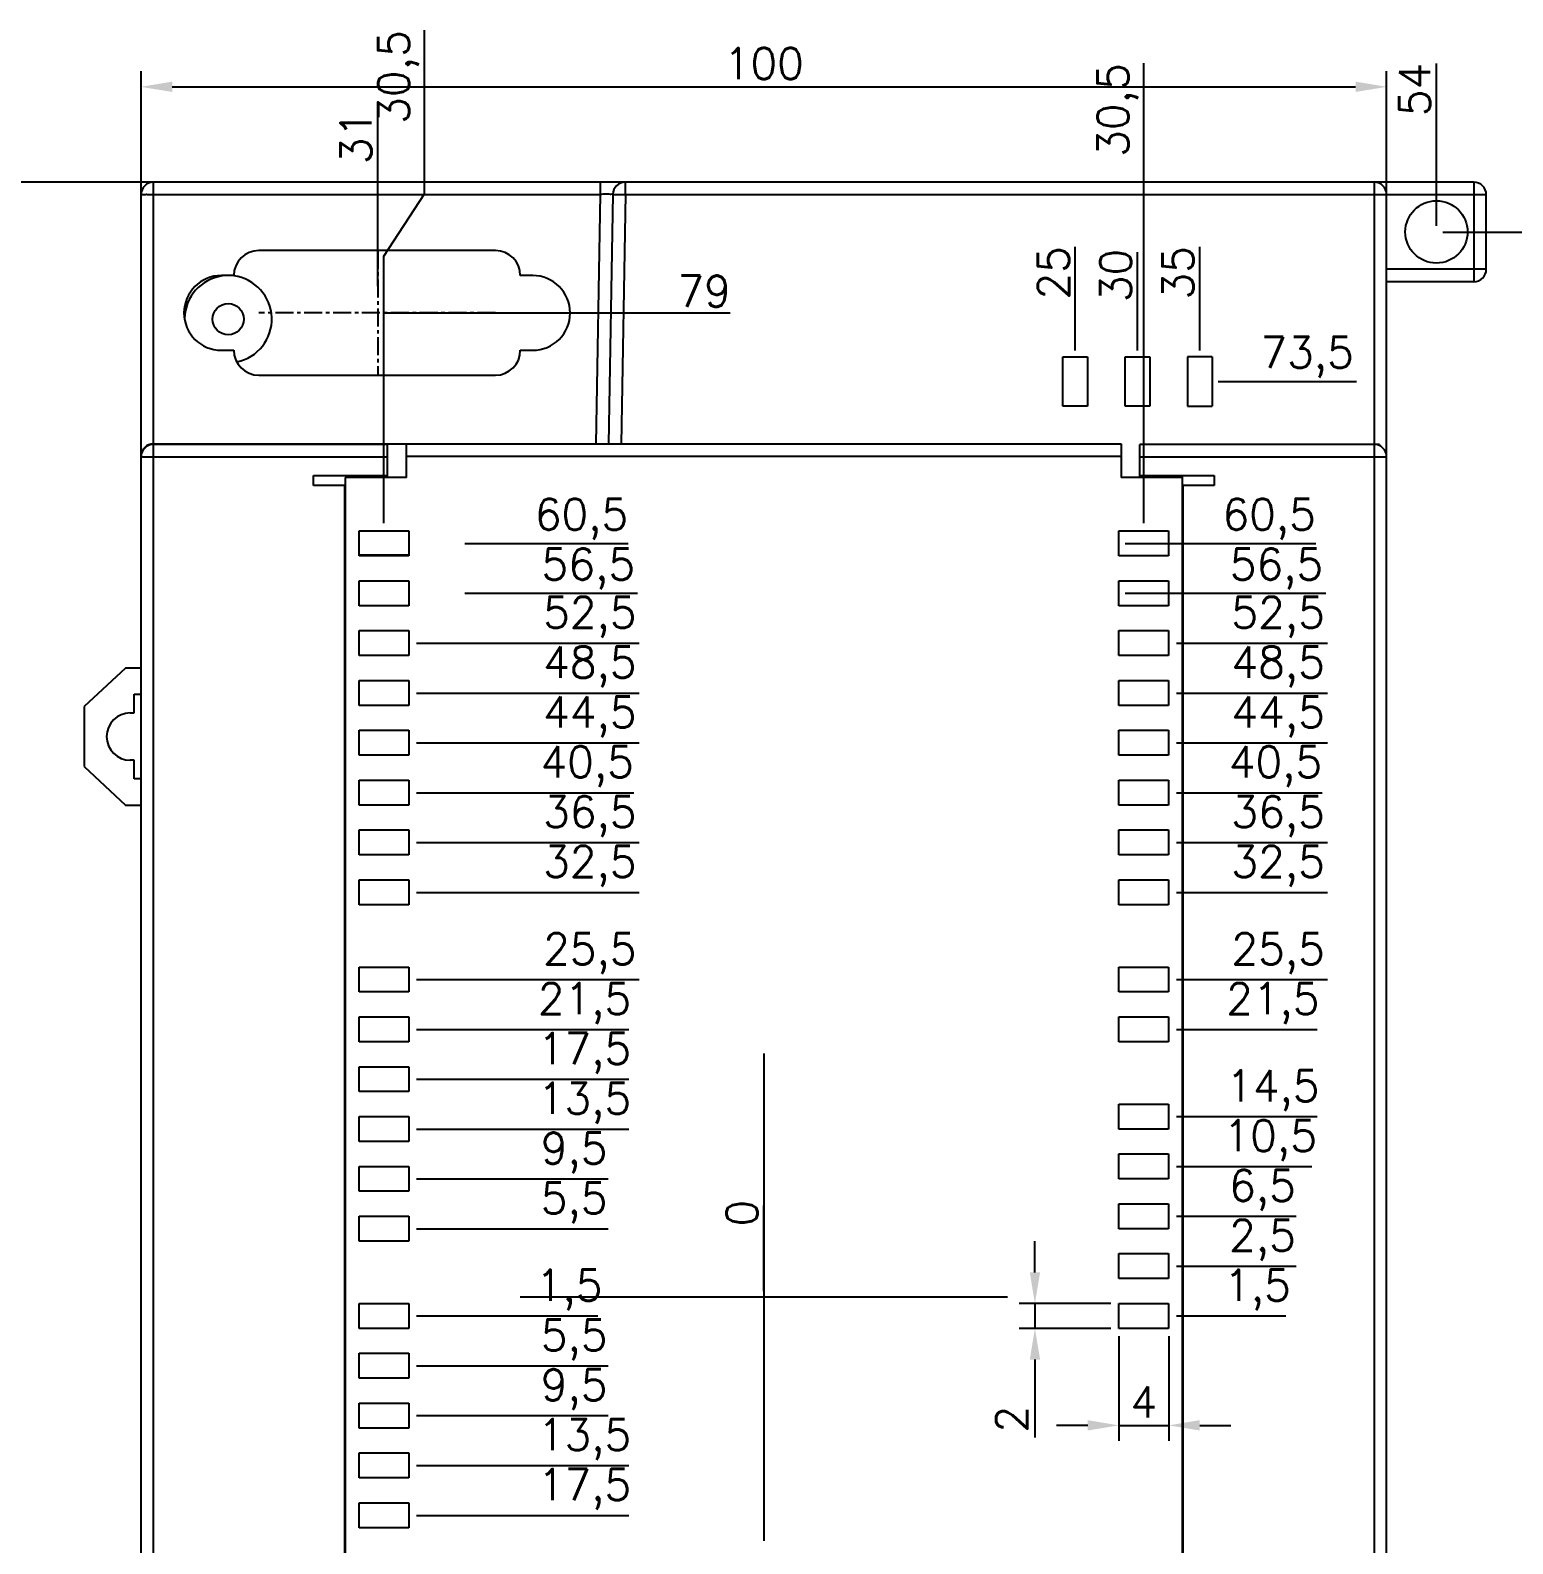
# Model space of a CAD drawing. Header units: millimetres. Extents: x 1109 to 1703, y -3218 to -2798.
# Drawn here: x 1219.2 to 1338.3, y -3021.5 to -2900.1 of the extents above; entities that cross this region are included whole.
import ezdxf

# ---------------------------------------------------------------- set-up
doc = ezdxf.new("R2010")
doc.units = ezdxf.units.MM
doc.linetypes.add('CENTER', pattern=[0.6, 0.375, -0.075, 0.075, -0.075])
doc.layers.add('dim', color=82, linetype='Continuous', lineweight=9)
doc.styles.get("Standard").update_dxf_attribs({"font": 'txt', "bigfont": 'gbcbig.shx'})
doc.dimstyles.new('ISO-25', dxfattribs={"dimtxt": 2.5, "dimasz": 2.5, "dimexe": 1.25, "dimexo": 0.625, "dimtad": 1, "dimtxsty": 'Standard', "dimcen": 2.5, "dimadec": 0, "dimazin": 0, "dimtfac": 1, "dimtmove": 0, "dimatfit": 3, "dimfxl": 1, "dimarcsym": 0})

# ---------------------------------------------------------------- blocks, each defined once
blk = doc.blocks.new('*D157')
at = {"layer": 'Defpoints', "color": 0}
for p in [(1332.14, -2907.4), (1332.14, -2916.26), (1278.14, -3001.76)]:
    blk.add_point(p, dxfattribs=at)
at = {"layer": 'dim', "color": 0, "lineweight": -2}
blk.add_line((1332.14, -2915.76), (1332.14, -2902.73), dxfattribs=at)
at = {"layer": 'dim', "color": 0, "insert": (1330.39, -2904.82), "char_height": 2.5, "attachment_point": 5, "rotation": 90}
blk.add_mtext('54', dxfattribs=at)
blk = doc.blocks.new('*D158')
at = {"layer": 'Defpoints', "color": 0}
for p in [(1332.14, -2916.26), (1340.7, -2916.26), (1278.14, -3001.76)]:
    blk.add_point(p, dxfattribs=at)
at = {"layer": 'dim', "color": 0, "lineweight": -2}
blk.add_line((1332.64, -2916.26), (1349.11, -2916.26), dxfattribs=at)
at = {"layer": 'dim', "color": 0, "insert": (1345.16, -2914.3), "char_height": 2.5, "attachment_point": 5}
blk.add_mtext('85,5', dxfattribs=at)
blk = doc.blocks.new('*D100')
at = {"layer": 'Defpoints', "color": 0}
for p in [(1278.14, -3001.76), (1224.14, -3078.4), (1224.14, -3087.26)]:
    blk.add_point(p, dxfattribs=at)
at = {"layer": 'dim', "color": 0, "lineweight": -2}
blk.add_line((1224.14, -3086.76), (1224.14, -3073.73), dxfattribs=at)
at = {"layer": 'dim', "color": 0, "insert": (1222.39, -3075.82), "char_height": 2.5, "attachment_point": 5, "rotation": 90}
blk.add_mtext('54', dxfattribs=at)
blk = doc.blocks.new('*D101')
at = {"layer": 'Defpoints', "color": 0}
for p in [(1278.14, -3001.76), (1224.14, -3087.26), (1232.7, -3087.26)]:
    blk.add_point(p, dxfattribs=at)
at = {"layer": 'dim', "color": 0, "lineweight": -2}
blk.add_line((1224.64, -3087.26), (1241.11, -3087.26), dxfattribs=at)
at = {"layer": 'dim', "color": 0, "insert": (1237.16, -3085.3), "char_height": 2.5, "attachment_point": 5}
blk.add_mtext('85,5', dxfattribs=at)
blk = doc.blocks.new('*D159')
at = {"layer": 'Defpoints', "color": 0}
for p in [(1303.14, -2922.13), (1303.14, -2926.27), (1278.14, -3001.76)]:
    blk.add_point(p, dxfattribs=at)
at = {"layer": 'dim', "color": 0, "lineweight": -2}
blk.add_line((1303.14, -2925.77), (1303.14, -2917.46), dxfattribs=at)
at = {"layer": 'dim', "color": 0, "insert": (1301.39, -2919.54), "char_height": 2.5, "attachment_point": 5, "rotation": 90}
blk.add_mtext('25', dxfattribs=at)
blk = doc.blocks.new('*D102')
at = {"layer": 'Defpoints', "color": 0}
for p in [(1308.14, -2922.13), (1308.14, -2926.27), (1278.14, -3001.76)]:
    blk.add_point(p, dxfattribs=at)
at = {"layer": 'dim', "color": 0, "lineweight": -2}
blk.add_line((1308.14, -2925.77), (1308.14, -2917.88), dxfattribs=at)
at = {"layer": 'dim', "color": 0, "insert": (1306.39, -2919.75), "char_height": 2.5, "attachment_point": 5, "rotation": 90}
blk.add_mtext('30', dxfattribs=at)
blk = doc.blocks.new('*D103')
at = {"layer": 'Defpoints', "color": 0}
for p in [(1313.14, -2922.13), (1313.14, -2926.27), (1278.14, -3001.76)]:
    blk.add_point(p, dxfattribs=at)
at = {"layer": 'dim', "color": 0, "lineweight": -2}
blk.add_line((1313.14, -2925.77), (1313.14, -2917.46), dxfattribs=at)
at = {"layer": 'dim', "color": 0, "insert": (1311.39, -2919.54), "char_height": 2.5, "attachment_point": 5, "rotation": 90}
blk.add_mtext('35', dxfattribs=at)
blk = doc.blocks.new('*D104')
at = {"layer": 'Defpoints', "color": 0}
for p in [(1314.12, -2928.26), (1317.29, -2928.26), (1278.14, -3001.76)]:
    blk.add_point(p, dxfattribs=at)
at = {"layer": 'dim', "color": 0, "lineweight": -2}
blk.add_line((1314.62, -2928.26), (1325.71, -2928.26), dxfattribs=at)
at = {"layer": 'dim', "color": 0, "insert": (1321.75, -2926.3), "char_height": 2.5, "attachment_point": 5}
blk.add_mtext('73,5', dxfattribs=at)
blk = doc.blocks.new('*D105')
at = {"layer": 'Defpoints', "color": 0}
for p in [(1306.64, -2941.26), (1314.45, -2941.26), (1278.14, -3001.76)]:
    blk.add_point(p, dxfattribs=at)
at = {"layer": 'dim', "color": 0, "lineweight": -2}
blk.add_line((1307.14, -2941.26), (1322.45, -2941.26), dxfattribs=at)
at = {"layer": 'dim', "color": 0, "insert": (1318.7, -2939.3), "char_height": 2.5, "attachment_point": 5}
blk.add_mtext('60,5', dxfattribs=at)
blk = doc.blocks.new('*D106')
at = {"layer": 'Defpoints', "color": 0}
for p in [(1306.64, -2945.26), (1314.84, -2945.26), (1278.14, -3001.76)]:
    blk.add_point(p, dxfattribs=at)
at = {"layer": 'dim', "color": 0, "lineweight": -2}
blk.add_line((1307.14, -2945.26), (1323.26, -2945.26), dxfattribs=at)
at = {"layer": 'dim', "color": 0, "insert": (1319.3, -2943.3), "char_height": 2.5, "attachment_point": 5}
blk.add_mtext('56,5', dxfattribs=at)
blk = doc.blocks.new('*D160')
at = {"layer": 'Defpoints', "color": 0}
for p in [(1310.64, -2949.26), (1314.84, -2949.26), (1278.14, -3001.76)]:
    blk.add_point(p, dxfattribs=at)
at = {"layer": 'dim', "color": 0, "lineweight": -2}
blk.add_line((1311.26, -2949.26), (1323.38, -2949.26), dxfattribs=at)
at = {"layer": 'dim', "color": 0, "insert": (1319.42, -2947.17), "char_height": 2.5, "attachment_point": 5}
blk.add_mtext('52,5', dxfattribs=at)
blk = doc.blocks.new('*D161')
at = {"layer": 'Defpoints', "color": 0}
for p in [(1310.64, -2953.26), (1314.84, -2953.26), (1278.14, -3001.76)]:
    blk.add_point(p, dxfattribs=at)
at = {"layer": 'dim', "color": 0, "lineweight": -2}
blk.add_line((1311.26, -2953.26), (1323.38, -2953.26), dxfattribs=at)
at = {"layer": 'dim', "color": 0, "insert": (1319.42, -2951.17), "char_height": 2.5, "attachment_point": 5}
blk.add_mtext('48,5', dxfattribs=at)
blk = doc.blocks.new('*D162')
at = {"layer": 'Defpoints', "color": 0}
for p in [(1310.64, -2957.26), (1314.84, -2957.26), (1278.14, -3001.76)]:
    blk.add_point(p, dxfattribs=at)
at = {"layer": 'dim', "color": 0, "lineweight": -2}
blk.add_line((1311.26, -2957.26), (1323.38, -2957.26), dxfattribs=at)
at = {"layer": 'dim', "color": 0, "insert": (1319.42, -2955.17), "char_height": 2.5, "attachment_point": 5}
blk.add_mtext('44,5', dxfattribs=at)
blk = doc.blocks.new('*D163')
at = {"layer": 'Defpoints', "color": 0}
for p in [(1310.64, -2961.26), (1314.84, -2961.26), (1278.14, -3001.76)]:
    blk.add_point(p, dxfattribs=at)
at = {"layer": 'dim', "color": 0, "lineweight": -2}
blk.add_line((1311.26, -2961.26), (1322.96, -2961.26), dxfattribs=at)
at = {"layer": 'dim', "color": 0, "insert": (1319.21, -2959.17), "char_height": 2.5, "attachment_point": 5}
blk.add_mtext('40,5', dxfattribs=at)
blk = doc.blocks.new('*D164')
at = {"layer": 'Defpoints', "color": 0}
for p in [(1310.64, -2965.26), (1314.84, -2965.26), (1278.14, -3001.76)]:
    blk.add_point(p, dxfattribs=at)
at = {"layer": 'dim', "color": 0, "lineweight": -2}
blk.add_line((1311.26, -2965.26), (1323.38, -2965.26), dxfattribs=at)
at = {"layer": 'dim', "color": 0, "insert": (1319.42, -2963.17), "char_height": 2.5, "attachment_point": 5}
blk.add_mtext('36,5', dxfattribs=at)
blk = doc.blocks.new('*D165')
at = {"layer": 'Defpoints', "color": 0}
for p in [(1310.64, -2969.26), (1314.84, -2969.26), (1278.14, -3001.76)]:
    blk.add_point(p, dxfattribs=at)
at = {"layer": 'dim', "color": 0, "lineweight": -2}
blk.add_line((1311.26, -2969.26), (1323.38, -2969.26), dxfattribs=at)
at = {"layer": 'dim', "color": 0, "insert": (1319.42, -2967.17), "char_height": 2.5, "attachment_point": 5}
blk.add_mtext('32,5', dxfattribs=at)
blk = doc.blocks.new('*D166')
at = {"layer": 'Defpoints', "color": 0}
for p in [(1310.64, -2976.26), (1314.84, -2976.26), (1278.14, -3001.76)]:
    blk.add_point(p, dxfattribs=at)
at = {"layer": 'dim', "color": 0, "lineweight": -2}
blk.add_line((1311.26, -2976.26), (1323.38, -2976.26), dxfattribs=at)
at = {"layer": 'dim', "color": 0, "insert": (1319.42, -2974.17), "char_height": 2.5, "attachment_point": 5}
blk.add_mtext('25,5', dxfattribs=at)
blk = doc.blocks.new('*D167')
at = {"layer": 'Defpoints', "color": 0}
for p in [(1310.64, -2980.26), (1314.84, -2980.26), (1278.14, -3001.76)]:
    blk.add_point(p, dxfattribs=at)
at = {"layer": 'dim', "color": 0, "lineweight": -2}
blk.add_line((1311.26, -2980.26), (1322.55, -2980.26), dxfattribs=at)
at = {"layer": 'dim', "color": 0, "insert": (1319.01, -2978.17), "char_height": 2.5, "attachment_point": 5}
blk.add_mtext('21,5', dxfattribs=at)
blk = doc.blocks.new('*D168')
at = {"layer": 'Defpoints', "color": 0}
for p in [(1310.64, -2987.26), (1314.84, -2987.26), (1278.14, -3001.76)]:
    blk.add_point(p, dxfattribs=at)
at = {"layer": 'dim', "color": 0, "lineweight": -2}
blk.add_line((1311.26, -2987.26), (1322.55, -2987.26), dxfattribs=at)
at = {"layer": 'dim', "color": 0, "insert": (1319.01, -2985.17), "char_height": 2.5, "attachment_point": 5}
blk.add_mtext('14,5', dxfattribs=at)
blk = doc.blocks.new('*D169')
at = {"layer": 'Defpoints', "color": 0}
for p in [(1310.64, -2991.26), (1314.84, -2991.26), (1278.14, -3001.76)]:
    blk.add_point(p, dxfattribs=at)
at = {"layer": 'dim', "color": 0, "lineweight": -2}
blk.add_line((1311.26, -2991.26), (1322.13, -2991.26), dxfattribs=at)
at = {"layer": 'dim', "color": 0, "insert": (1318.8, -2989.17), "char_height": 2.5, "attachment_point": 5}
blk.add_mtext('10,5', dxfattribs=at)
blk = doc.blocks.new('*D170')
at = {"layer": 'Defpoints', "color": 0}
for p in [(1310.64, -2995.26), (1314.84, -2995.26), (1278.14, -3001.76)]:
    blk.add_point(p, dxfattribs=at)
at = {"layer": 'dim', "color": 0, "lineweight": -2}
blk.add_line((1311.26, -2995.26), (1320.88, -2995.26), dxfattribs=at)
at = {"layer": 'dim', "color": 0, "insert": (1318.17, -2993.17), "char_height": 2.5, "attachment_point": 5}
blk.add_mtext('6,5', dxfattribs=at)
blk = doc.blocks.new('*D171')
at = {"layer": 'Defpoints', "color": 0}
for p in [(1310.64, -2999.26), (1314.84, -2999.26), (1278.14, -3001.76)]:
    blk.add_point(p, dxfattribs=at)
at = {"layer": 'dim', "color": 0, "lineweight": -2}
blk.add_line((1311.26, -2999.26), (1320.88, -2999.26), dxfattribs=at)
at = {"layer": 'dim', "color": 0, "insert": (1318.17, -2997.17), "char_height": 2.5, "attachment_point": 5}
blk.add_mtext('2,5', dxfattribs=at)
blk = doc.blocks.new('*D172')
at = {"layer": 'Defpoints', "color": 0}
for p in [(1278.14, -3001.76), (1310.64, -3003.26), (1314.84, -3003.26)]:
    blk.add_point(p, dxfattribs=at)
at = {"layer": 'dim', "color": 0, "lineweight": -2}
blk.add_line((1311.26, -3003.26), (1320.05, -3003.26), dxfattribs=at)
at = {"layer": 'dim', "color": 0, "insert": (1317.76, -3001.17), "char_height": 2.5, "attachment_point": 5}
blk.add_mtext('1,5', dxfattribs=at)
blk = doc.blocks.new('*D107')
at = {"layer": 'Defpoints', "color": 0}
for p in [(1253.64, -2941.26), (1259.25, -2941.26), (1278.14, -3001.76)]:
    blk.add_point(p, dxfattribs=at)
at = {"layer": 'dim', "color": 0, "lineweight": -2}
blk.add_line((1254.14, -2941.26), (1267.25, -2941.26), dxfattribs=at)
at = {"layer": 'dim', "color": 0, "insert": (1263.5, -2939.3), "char_height": 2.5, "attachment_point": 5}
blk.add_mtext('60,5', dxfattribs=at)
blk = doc.blocks.new('*D108')
at = {"layer": 'Defpoints', "color": 0}
for p in [(1253.64, -2945.26), (1259.59, -2945.26), (1278.14, -3001.76)]:
    blk.add_point(p, dxfattribs=at)
at = {"layer": 'dim', "color": 0, "lineweight": -2}
blk.add_line((1254.14, -2945.26), (1268, -2945.26), dxfattribs=at)
at = {"layer": 'dim', "color": 0, "insert": (1264.05, -2943.3), "char_height": 2.5, "attachment_point": 5}
blk.add_mtext('56,5', dxfattribs=at)
blk = doc.blocks.new('*D173')
at = {"layer": 'Defpoints', "color": 0}
for p in [(1249.64, -2949.26), (1259.59, -2949.26), (1278.14, -3001.76)]:
    blk.add_point(p, dxfattribs=at)
at = {"layer": 'dim', "color": 0, "lineweight": -2}
blk.add_line((1250.26, -2949.26), (1268.13, -2949.26), dxfattribs=at)
at = {"layer": 'dim', "color": 0, "insert": (1264.17, -2947.17), "char_height": 2.5, "attachment_point": 5}
blk.add_mtext('52,5', dxfattribs=at)
blk = doc.blocks.new('*D174')
at = {"layer": 'Defpoints', "color": 0}
for p in [(1249.64, -2953.26), (1259.59, -2953.26), (1278.14, -3001.76)]:
    blk.add_point(p, dxfattribs=at)
at = {"layer": 'dim', "color": 0, "lineweight": -2}
blk.add_line((1250.26, -2953.26), (1268.13, -2953.26), dxfattribs=at)
at = {"layer": 'dim', "color": 0, "insert": (1264.17, -2951.17), "char_height": 2.5, "attachment_point": 5}
blk.add_mtext('48,5', dxfattribs=at)
blk = doc.blocks.new('*D175')
at = {"layer": 'Defpoints', "color": 0}
for p in [(1249.64, -2957.26), (1259.59, -2957.26), (1278.14, -3001.76)]:
    blk.add_point(p, dxfattribs=at)
at = {"layer": 'dim', "color": 0, "lineweight": -2}
blk.add_line((1250.26, -2957.26), (1268.13, -2957.26), dxfattribs=at)
at = {"layer": 'dim', "color": 0, "insert": (1264.17, -2955.17), "char_height": 2.5, "attachment_point": 5}
blk.add_mtext('44,5', dxfattribs=at)
blk = doc.blocks.new('*D176')
at = {"layer": 'Defpoints', "color": 0}
for p in [(1249.64, -2961.26), (1259.59, -2961.26), (1278.14, -3001.76)]:
    blk.add_point(p, dxfattribs=at)
at = {"layer": 'dim', "color": 0, "lineweight": -2}
blk.add_line((1250.26, -2961.26), (1267.71, -2961.26), dxfattribs=at)
at = {"layer": 'dim', "color": 0, "insert": (1263.96, -2959.17), "char_height": 2.5, "attachment_point": 5}
blk.add_mtext('40,5', dxfattribs=at)
blk = doc.blocks.new('*D177')
at = {"layer": 'Defpoints', "color": 0}
for p in [(1249.64, -2965.26), (1259.59, -2965.26), (1278.14, -3001.76)]:
    blk.add_point(p, dxfattribs=at)
at = {"layer": 'dim', "color": 0, "lineweight": -2}
blk.add_line((1250.26, -2965.26), (1268.13, -2965.26), dxfattribs=at)
at = {"layer": 'dim', "color": 0, "insert": (1264.17, -2963.17), "char_height": 2.5, "attachment_point": 5}
blk.add_mtext('36,5', dxfattribs=at)
blk = doc.blocks.new('*D178')
at = {"layer": 'Defpoints', "color": 0}
for p in [(1249.64, -2969.26), (1259.59, -2969.26), (1278.14, -3001.76)]:
    blk.add_point(p, dxfattribs=at)
at = {"layer": 'dim', "color": 0, "lineweight": -2}
blk.add_line((1250.26, -2969.26), (1268.13, -2969.26), dxfattribs=at)
at = {"layer": 'dim', "color": 0, "insert": (1264.17, -2967.17), "char_height": 2.5, "attachment_point": 5}
blk.add_mtext('32,5', dxfattribs=at)
blk = doc.blocks.new('*D179')
at = {"layer": 'Defpoints', "color": 0}
for p in [(1249.64, -2976.26), (1259.59, -2976.26), (1278.14, -3001.76)]:
    blk.add_point(p, dxfattribs=at)
at = {"layer": 'dim', "color": 0, "lineweight": -2}
blk.add_line((1250.26, -2976.26), (1268.13, -2976.26), dxfattribs=at)
at = {"layer": 'dim', "color": 0, "insert": (1264.17, -2974.17), "char_height": 2.5, "attachment_point": 5}
blk.add_mtext('25,5', dxfattribs=at)
blk = doc.blocks.new('*D180')
at = {"layer": 'Defpoints', "color": 0}
for p in [(1249.64, -2980.26), (1259.59, -2980.26), (1278.14, -3001.76)]:
    blk.add_point(p, dxfattribs=at)
at = {"layer": 'dim', "color": 0, "lineweight": -2}
blk.add_line((1250.26, -2980.26), (1267.3, -2980.26), dxfattribs=at)
at = {"layer": 'dim', "color": 0, "insert": (1263.75, -2978.17), "char_height": 2.5, "attachment_point": 5}
blk.add_mtext('21,5', dxfattribs=at)
blk = doc.blocks.new('*D181')
at = {"layer": 'Defpoints', "color": 0}
for p in [(1249.64, -2984.26), (1259.59, -2984.26), (1278.14, -3001.76)]:
    blk.add_point(p, dxfattribs=at)
at = {"layer": 'dim', "color": 0, "lineweight": -2}
blk.add_line((1250.26, -2984.26), (1267.3, -2984.26), dxfattribs=at)
at = {"layer": 'dim', "color": 0, "insert": (1263.75, -2982.17), "char_height": 2.5, "attachment_point": 5}
blk.add_mtext('17,5', dxfattribs=at)
blk = doc.blocks.new('*D182')
at = {"layer": 'Defpoints', "color": 0}
for p in [(1249.64, -2988.26), (1259.59, -2988.26), (1278.14, -3001.76)]:
    blk.add_point(p, dxfattribs=at)
at = {"layer": 'dim', "color": 0, "lineweight": -2}
blk.add_line((1250.26, -2988.26), (1267.3, -2988.26), dxfattribs=at)
at = {"layer": 'dim', "color": 0, "insert": (1263.75, -2986.17), "char_height": 2.5, "attachment_point": 5}
blk.add_mtext('13,5', dxfattribs=at)
blk = doc.blocks.new('*D183')
at = {"layer": 'Defpoints', "color": 0}
for p in [(1249.64, -2992.26), (1259.59, -2992.26), (1278.14, -3001.76)]:
    blk.add_point(p, dxfattribs=at)
at = {"layer": 'dim', "color": 0, "lineweight": -2}
blk.add_line((1250.26, -2992.26), (1265.63, -2992.26), dxfattribs=at)
at = {"layer": 'dim', "color": 0, "insert": (1262.92, -2990.17), "char_height": 2.5, "attachment_point": 5}
blk.add_mtext('9,5', dxfattribs=at)
blk = doc.blocks.new('*D184')
at = {"layer": 'Defpoints', "color": 0}
for p in [(1249.64, -2996.26), (1259.59, -2996.26), (1278.14, -3001.76)]:
    blk.add_point(p, dxfattribs=at)
at = {"layer": 'dim', "color": 0, "lineweight": -2}
blk.add_line((1250.26, -2996.26), (1265.63, -2996.26), dxfattribs=at)
at = {"layer": 'dim', "color": 0, "insert": (1262.92, -2994.17), "char_height": 2.5, "attachment_point": 5}
blk.add_mtext('5,5', dxfattribs=at)
blk = doc.blocks.new('*D185')
at = {"layer": 'Defpoints', "color": 0}
for p in [(1278.14, -3001.76), (1249.64, -3003.26), (1259.59, -3003.26)]:
    blk.add_point(p, dxfattribs=at)
at = {"layer": 'dim', "color": 0, "lineweight": -2}
blk.add_line((1250.26, -3003.26), (1264.8, -3003.26), dxfattribs=at)
at = {"layer": 'dim', "color": 0, "insert": (1262.5, -3001.17), "char_height": 2.5, "attachment_point": 5}
blk.add_mtext('1,5', dxfattribs=at)
blk = doc.blocks.new('*D186')
at = {"layer": 'Defpoints', "color": 0}
for p in [(1278.14, -3001.76), (1249.64, -3007.26), (1259.59, -3007.26)]:
    blk.add_point(p, dxfattribs=at)
at = {"layer": 'dim', "color": 0, "lineweight": -2}
blk.add_line((1250.26, -3007.26), (1265.63, -3007.26), dxfattribs=at)
at = {"layer": 'dim', "color": 0, "insert": (1262.92, -3005.17), "char_height": 2.5, "attachment_point": 5}
blk.add_mtext('5,5', dxfattribs=at)
blk = doc.blocks.new('*D187')
at = {"layer": 'Defpoints', "color": 0}
for p in [(1278.14, -3001.76), (1249.64, -3011.26), (1259.59, -3011.26)]:
    blk.add_point(p, dxfattribs=at)
at = {"layer": 'dim', "color": 0, "lineweight": -2}
blk.add_line((1250.26, -3011.26), (1265.63, -3011.26), dxfattribs=at)
at = {"layer": 'dim', "color": 0, "insert": (1262.92, -3009.17), "char_height": 2.5, "attachment_point": 5}
blk.add_mtext('9,5', dxfattribs=at)
blk = doc.blocks.new('*D188')
at = {"layer": 'Defpoints', "color": 0}
for p in [(1278.14, -3001.76), (1249.64, -3015.26), (1259.59, -3015.26)]:
    blk.add_point(p, dxfattribs=at)
at = {"layer": 'dim', "color": 0, "lineweight": -2}
blk.add_line((1250.26, -3015.26), (1267.3, -3015.26), dxfattribs=at)
at = {"layer": 'dim', "color": 0, "insert": (1263.75, -3013.17), "char_height": 2.5, "attachment_point": 5}
blk.add_mtext('13,5', dxfattribs=at)
blk = doc.blocks.new('*D189')
at = {"layer": 'Defpoints', "color": 0}
for p in [(1278.14, -3001.76), (1249.64, -3019.26), (1259.59, -3019.26)]:
    blk.add_point(p, dxfattribs=at)
at = {"layer": 'dim', "color": 0, "lineweight": -2}
blk.add_line((1250.26, -3019.26), (1267.3, -3019.26), dxfattribs=at)
at = {"layer": 'dim', "color": 0, "insert": (1263.75, -3017.17), "char_height": 2.5, "attachment_point": 5}
blk.add_mtext('17,5', dxfattribs=at)
blk = doc.blocks.new('*D190')
at = {"layer": 'Defpoints', "color": 0}
for p in [(1306.64, -3004.26), (1310.64, -3004.26), (1310.64, -3012.04)]:
    blk.add_point(p, dxfattribs=at)
at = {"layer": 'dim', "color": 0, "lineweight": -2}
for p, q in [((1306.64, -3004.88), (1306.64, -3013.29)), ((1310.64, -3004.88), (1310.64, -3013.29)), ((1304.14, -3012.04), (1301.64, -3012.04)), ((1306.64, -3012.04), (1310.64, -3012.04)), ((1313.14, -3012.04), (1315.64, -3012.04))]:
    blk.add_line(p, q, dxfattribs=at)
at = {"layer": 'dim', "color": 0}
for points in [[(1304.14, -3011.62), (1304.14, -3012.45), (1306.64, -3012.04)], [(1313.14, -3011.62), (1313.14, -3012.45), (1310.64, -3012.04)]]:
    blk.add_solid(points, dxfattribs=at)
at = {"layer": 'dim', "color": 0, "insert": (1308.64, -3010.16), "char_height": 2.5, "attachment_point": 5}
blk.add_mtext('4', dxfattribs=at)
blk = doc.blocks.new('*D191')
at = {"layer": 'Defpoints', "color": 0}
for p in [(1306.64, -3002.26), (1299.9, -3004.26), (1306.64, -3004.26)]:
    blk.add_point(p, dxfattribs=at)
at = {"layer": 'dim', "color": 0, "lineweight": -2}
for p, q in [((1299.9, -2999.76), (1299.9, -2997.26)), ((1306.01, -3002.26), (1298.65, -3002.26)), ((1299.9, -3002.26), (1299.9, -3004.26)), ((1306.01, -3004.26), (1298.65, -3004.26)), ((1299.9, -3006.76), (1299.9, -3013.01))]:
    blk.add_line(p, q, dxfattribs=at)
at = {"layer": 'dim', "color": 0}
for points in [[(1299.49, -2999.76), (1300.32, -2999.76), (1299.9, -3002.26)], [(1299.49, -3006.76), (1300.32, -3006.76), (1299.9, -3004.26)]]:
    blk.add_solid(points, dxfattribs=at)
at = {"layer": 'dim', "color": 0, "insert": (1298.03, -3011.55), "char_height": 2.5, "attachment_point": 5, "rotation": 90}
blk.add_mtext('2', dxfattribs=at)
blk = doc.blocks.new('*D109')
at = {"layer": 'Defpoints', "color": 0}
for p in [(1247.09, -2922.76), (1270.78, -2922.76), (1278.14, -3001.76)]:
    blk.add_point(p, dxfattribs=at)
at = {"layer": 'dim', "color": 0, "lineweight": -2}
blk.add_line((1247.59, -2922.76), (1275.44, -2922.76), dxfattribs=at)
at = {"layer": 'dim', "color": 0, "insert": (1273.36, -2921.01), "char_height": 2.5, "attachment_point": 5}
blk.add_mtext('79', dxfattribs=at)
blk = doc.blocks.new('*D110')
at = {"layer": 'Defpoints', "color": 0}
for p in [(1247.14, -2910.84), (1247.14, -2921.12), (1278.14, -3001.76)]:
    blk.add_point(p, dxfattribs=at)
at = {"layer": 'dim', "color": 0, "lineweight": -2}
blk.add_line((1247.14, -2920.62), (1247.14, -2907.01), dxfattribs=at)
at = {"layer": 'dim', "color": 0, "insert": (1245.39, -2908.68), "char_height": 2.5, "attachment_point": 5, "rotation": 90}
blk.add_mtext('31', dxfattribs=at)
blk = doc.blocks.new('*D192')
at = {"layer": 'Defpoints', "color": 0}
for p in [(1278.14, -2996.13), (1278.14, -3001.76), (1278.14, -3001.76)]:
    blk.add_point(p, dxfattribs=at)
at = {"layer": 'dim', "color": 0, "lineweight": -2}
blk.add_line((1278.14, -3001.26), (1278.14, -2994.38), dxfattribs=at)
at = {"layer": 'dim', "color": 0, "insert": (1276.39, -2995), "char_height": 2.5, "attachment_point": 5, "rotation": 90}
blk.add_mtext('0', dxfattribs=at)
blk = doc.blocks.new('*D193')
at = {"layer": 'Defpoints', "color": 0}
for p in [(1250.89, -2908.19), (1247.64, -2940.26), (1278.14, -3001.76)]:
    blk.add_point(p, dxfattribs=at)
at = {"layer": 'dim', "color": 0, "lineweight": -2}
for p, q in [((1250.89, -2913.19), (1250.89, -2900.07)), ((1247.64, -2918.19), (1250.89, -2913.19)), ((1247.64, -2939.63), (1247.64, -2918.19))]:
    blk.add_line(p, q, dxfattribs=at)
at = {"layer": 'dim', "color": 0, "insert": (1248.8, -2903.82), "char_height": 2.5, "attachment_point": 5, "rotation": 90}
blk.add_mtext('30,5', dxfattribs=at)
blk = doc.blocks.new('*D194')
at = {"layer": 'Defpoints', "color": 0}
for p in [(1308.64, -2910.84), (1308.64, -2940.26), (1278.14, -3001.76)]:
    blk.add_point(p, dxfattribs=at)
at = {"layer": 'dim', "color": 0, "lineweight": -2}
blk.add_line((1308.64, -2939.63), (1308.64, -2902.72), dxfattribs=at)
at = {"layer": 'dim', "color": 0, "insert": (1306.55, -2906.47), "char_height": 2.5, "attachment_point": 5, "rotation": 90}
blk.add_mtext('30,5', dxfattribs=at)
blk = doc.blocks.new('*D150')
at = {"color": 0, "lineweight": -2}
for p, q in [((1228.14, -2914.71), (1228.14, -2903.36)), ((1328.14, -2921.28), (1328.14, -2903.36)), ((1230.64, -2904.61), (1325.64, -2904.61))]:
    blk.add_line(p, q, dxfattribs=at)
at = {"color": 0}
for points in [[(1230.64, -2904.19), (1230.64, -2905.02), (1228.14, -2904.61)], [(1325.64, -2904.19), (1325.64, -2905.02), (1328.14, -2904.61)]]:
    blk.add_solid(points, dxfattribs=at)
at = {"layer": 'Defpoints', "color": 0}
for p in [(1328.14, -2904.61), (1228.14, -2915.33), (1328.14, -2921.9)]:
    blk.add_point(p, dxfattribs=at)
at = {"color": 0, "insert": (1278.14, -2902.73), "char_height": 2.5, "attachment_point": 5}
blk.add_mtext('100', dxfattribs=at)
blk = doc.blocks.new('*D151')
at = {"color": 0, "lineweight": -2}
for p, q in [((1229.78, -2912.26), (1213.64, -2912.26)), ((1214.89, -2914.76), (1214.89, -3088.76)), ((1226.57, -3091.26), (1213.64, -3091.26))]:
    blk.add_line(p, q, dxfattribs=at)
at = {"color": 0}
for points in [[(1214.47, -2914.76), (1215.31, -2914.76), (1214.89, -2912.26)], [(1214.47, -3088.76), (1215.31, -3088.76), (1214.89, -3091.26)]]:
    blk.add_solid(points, dxfattribs=at)
at = {"layer": 'Defpoints', "color": 0}
for p in [(1230.4, -2912.26), (1214.89, -3091.26), (1227.19, -3091.26)]:
    blk.add_point(p, dxfattribs=at)
at = {"color": 0, "insert": (1213.01, -3001.76), "char_height": 2.5, "attachment_point": 5, "rotation": 90}
blk.add_mtext('179', dxfattribs=at)

msp = doc.modelspace()

# ---------------------------------------------------------------- linework, layer by layer
at = {"color": 7, "linetype": 'Continuous'}
for p, q in [((1229.138, -2933.255), (1229.138, -2912.255)), ((1335.138, -2912.255), (1229.138, -2912.255)), ((1265.021, -2913.238), (1265.021, -2912.255)), ((1267.021, -2913.255), (1267.021, -2912.255)), ((1327.138, -2912.255), (1327.138, -3091.255)), ((1335.138, -2912.255), (1335.138, -2920.255)), ((1228.138, -3090.255), (1228.138, -2913.255)), ((1229.138, -2913.238), (1265.021, -2913.238)), ((1264.672, -2933.255), (1265.021, -2913.238)), ((1266.021, -2913.238), (1265.671, -2933.255)), ((1266.021, -2913.238), (1267.021, -2913.255)), ((1267.021, -2913.255), (1266.672, -2933.255)), ((1267.021, -2913.255), (1336.138, -2913.255)), ((1328.138, -3090.255), (1328.138, -2913.255)), ((1336.138, -2919.255), (1336.138, -2913.255)), ((1256.588, -2917.755), (1237.588, -2917.755)), ((1235.588, -2919.755), (1234.588, -2919.755)), ((1259.588, -2919.755), (1258.588, -2919.755)), ((1336.138, -2919.255), (1328.138, -2919.255)), ((1335.138, -2920.255), (1328.138, -2920.255)), ((1234.588, -2925.755), (1235.588, -2925.755)), ((1258.588, -2925.755), (1259.588, -2925.755)), ((1302.152, -2930.241), (1302.152, -2926.269)), ((1302.152, -2926.269), (1304.124, -2926.269)), ((1304.124, -2926.269), (1304.124, -2930.241)), ((1307.152, -2930.241), (1307.152, -2926.269)), ((1307.152, -2926.269), (1309.124, -2926.269)), ((1309.124, -2926.269), (1309.124, -2930.241)), ((1312.152, -2926.269), (1312.152, -2930.241)), ((1314.124, -2926.269), (1312.152, -2926.269)), ((1314.124, -2926.269), (1314.124, -2930.241)), ((1237.588, -2927.755), (1256.588, -2927.755)), ((1304.124, -2930.241), (1302.152, -2930.241)), ((1309.124, -2930.241), (1307.152, -2930.241)), ((1312.152, -2930.241), (1314.124, -2930.241)), ((1229.138, -2933.255), (1306.838, -2933.255)), ((1229.138, -3091.255), (1229.138, -2933.305)), ((1247.938, -2933.305), (1229.138, -2933.305)), ((1246.338, -2933.255), (1246.338, -2933.305)), ((1247.538, -2933.305), (1247.538, -2933.255)), ((1247.938, -2935.955), (1247.938, -2933.305)), ((1249.438, -2935.955), (1249.438, -2933.255)), ((1306.838, -2933.255), (1306.838, -2935.955)), ((1308.338, -2935.955), (1308.338, -2933.305)), ((1327.574, -2933.305), (1308.338, -2933.305)), ((1327.574, -2933.305), (1327.574, -2933.419)), ((1228.138, -2934.305), (1247.938, -2934.305)), ((1249.438, -2934.255), (1306.838, -2934.255)), ((1308.338, -2934.305), (1328.138, -2934.305)), ((1241.988, -2936.605), (1241.988, -2935.805)), ((1241.988, -2935.805), (1247.938, -2935.805)), ((1245.938, -2935.955), (1245.938, -2935.805)), ((1308.338, -2935.805), (1314.288, -2935.805)), ((1310.338, -2935.955), (1310.338, -2935.805)), ((1311.738, -3088.755), (1311.738, -2935.805)), ((1314.288, -2935.805), (1314.288, -2936.605)), ((1244.488, -2936.605), (1241.988, -2936.605)), ((1244.488, -3087.955), (1244.488, -2936.605)), ((1244.538, -2935.955), (1244.538, -3088.555)), ((1249.438, -2935.955), (1244.538, -2935.955)), ((1311.738, -2935.955), (1306.838, -2935.955)), ((1311.788, -2936.605), (1311.788, -3087.955)), ((1314.288, -2936.605), (1311.788, -2936.605)), ((1245.638, -2942.255), (1245.638, -2940.255)), ((1245.638, -2940.255), (1249.638, -2940.255)), ((1249.638, -2940.255), (1249.638, -2942.255)), ((1306.638, -2942.255), (1306.638, -2940.255)), ((1306.638, -2940.255), (1310.638, -2940.255)), ((1310.638, -2940.255), (1310.638, -2942.255)), ((1249.638, -2942.205), (1245.638, -2942.205)), ((1249.638, -2942.255), (1245.638, -2942.255)), ((1310.638, -2942.255), (1306.638, -2942.255)), ((1245.638, -2946.255), (1245.638, -2944.255)), ((1245.638, -2944.255), (1249.638, -2944.255)), ((1249.638, -2944.255), (1249.638, -2946.255)), ((1306.638, -2946.255), (1306.638, -2944.255)), ((1306.638, -2944.255), (1310.638, -2944.255)), ((1310.638, -2944.255), (1310.638, -2946.255)), ((1249.638, -2946.255), (1245.638, -2946.255)), ((1310.638, -2946.255), (1306.638, -2946.255)), ((1245.638, -2950.255), (1245.638, -2948.255)), ((1245.638, -2948.255), (1249.638, -2948.255)), ((1249.638, -2948.255), (1249.638, -2950.255)), ((1306.638, -2950.255), (1306.638, -2948.255)), ((1306.638, -2948.255), (1310.638, -2948.255)), ((1310.638, -2948.255), (1310.638, -2950.255)), ((1249.638, -2950.255), (1245.638, -2950.255)), ((1310.638, -2950.255), (1306.638, -2950.255)), ((1226.896, -2951.255), (1223.585, -2954.352)), ((1228.138, -2951.255), (1226.896, -2951.255)), ((1245.638, -2954.255), (1245.638, -2952.255)), ((1245.638, -2952.255), (1249.638, -2952.255)), ((1249.638, -2952.255), (1249.638, -2954.255)), ((1306.638, -2954.255), (1306.638, -2952.255)), ((1306.638, -2952.255), (1310.638, -2952.255)), ((1310.638, -2952.255), (1310.638, -2954.255)), ((1227.585, -2954.855), (1227.585, -2953.355)), ((1227.585, -2953.355), (1228.138, -2953.355)), ((1223.585, -2954.352), (1223.585, -2959.158)), ((1227.279, -2954.855), (1227.585, -2954.855)), ((1249.638, -2954.255), (1245.638, -2954.255)), ((1310.638, -2954.255), (1306.638, -2954.255)), ((1245.638, -2958.255), (1245.638, -2956.255)), ((1245.638, -2956.255), (1249.638, -2956.255)), ((1249.638, -2956.255), (1249.638, -2958.255)), ((1306.638, -2958.255), (1306.638, -2956.255)), ((1306.638, -2956.255), (1310.638, -2956.255)), ((1310.638, -2956.255), (1310.638, -2958.255)), ((1227.585, -2958.655), (1227.279, -2958.655)), ((1227.585, -2960.155), (1227.585, -2958.655)), ((1249.638, -2958.255), (1245.638, -2958.255)), ((1310.638, -2958.255), (1306.638, -2958.255)), ((1223.585, -2959.158), (1226.896, -2962.255)), ((1228.138, -2960.155), (1227.585, -2960.155)), ((1245.638, -2962.255), (1245.638, -2960.255)), ((1245.638, -2960.255), (1249.638, -2960.255)), ((1249.638, -2960.255), (1249.638, -2962.255)), ((1306.638, -2962.255), (1306.638, -2960.255)), ((1306.638, -2960.255), (1310.638, -2960.255)), ((1310.638, -2960.255), (1310.638, -2962.255)), ((1226.896, -2962.255), (1228.138, -2962.255)), ((1249.638, -2962.255), (1245.638, -2962.255)), ((1310.638, -2962.255), (1306.638, -2962.255)), ((1245.638, -2966.255), (1245.638, -2964.255)), ((1245.638, -2964.255), (1249.638, -2964.255)), ((1249.638, -2964.255), (1249.638, -2966.255)), ((1306.638, -2966.255), (1306.638, -2964.255)), ((1306.638, -2964.255), (1310.638, -2964.255)), ((1310.638, -2964.255), (1310.638, -2966.255)), ((1249.638, -2966.255), (1245.638, -2966.255)), ((1310.638, -2966.255), (1306.638, -2966.255)), ((1245.638, -2970.255), (1245.638, -2968.255)), ((1245.638, -2968.255), (1249.638, -2968.255)), ((1249.638, -2968.255), (1249.638, -2970.255)), ((1306.638, -2970.255), (1306.638, -2968.255)), ((1306.638, -2968.255), (1310.638, -2968.255)), ((1310.638, -2968.255), (1310.638, -2970.255)), ((1249.638, -2970.255), (1245.638, -2970.255)), ((1310.638, -2970.255), (1306.638, -2970.255)), ((1245.638, -2977.255), (1245.638, -2975.255)), ((1245.638, -2975.255), (1249.638, -2975.255)), ((1249.638, -2975.255), (1249.638, -2977.255)), ((1306.638, -2977.255), (1306.638, -2975.255)), ((1306.638, -2975.255), (1310.638, -2975.255)), ((1310.638, -2975.255), (1310.638, -2977.255)), ((1249.638, -2977.255), (1245.638, -2977.255)), ((1310.638, -2977.255), (1306.638, -2977.255)), ((1245.638, -2981.255), (1245.638, -2979.255)), ((1245.638, -2979.255), (1249.638, -2979.255)), ((1249.638, -2979.255), (1249.638, -2981.255)), ((1306.638, -2981.255), (1306.638, -2979.255)), ((1306.638, -2979.255), (1310.638, -2979.255)), ((1310.638, -2979.255), (1310.638, -2981.255)), ((1249.638, -2981.255), (1245.638, -2981.255)), ((1310.638, -2981.255), (1306.638, -2981.255)), ((1245.638, -2985.255), (1245.638, -2983.255)), ((1245.638, -2983.255), (1249.638, -2983.255)), ((1249.638, -2983.255), (1249.638, -2985.255)), ((1278.138, -2982.197), (1278.138, -3021.313)), ((1278.138, -2982.197), (1278.138, -3021.313)), ((1278.138, -2982.197), (1278.138, -3021.313)), ((1278.138, -2982.197), (1278.138, -3021.313)), ((1278.138, -2982.197), (1278.138, -3021.313)), ((1278.138, -2982.197), (1278.138, -3021.313)), ((1278.138, -2982.197), (1278.138, -3021.313)), ((1249.638, -2985.255), (1245.638, -2985.255)), ((1306.638, -2986.255), (1310.638, -2986.255)), ((1306.638, -2988.255), (1306.638, -2986.255)), ((1310.638, -2986.255), (1310.638, -2988.255)), ((1245.638, -2989.255), (1245.638, -2987.255)), ((1245.638, -2987.255), (1249.638, -2987.255)), ((1249.638, -2987.255), (1249.638, -2989.255)), ((1249.638, -2989.255), (1245.638, -2989.255)), ((1310.638, -2988.255), (1306.638, -2988.255)), ((1306.638, -2990.255), (1310.638, -2990.255)), ((1306.638, -2992.255), (1306.638, -2990.255)), ((1310.638, -2990.255), (1310.638, -2992.255)), ((1245.638, -2993.255), (1245.638, -2991.255)), ((1245.638, -2991.255), (1249.638, -2991.255)), ((1249.638, -2991.255), (1249.638, -2993.255)), ((1310.638, -2992.255), (1306.638, -2992.255)), ((1249.638, -2993.255), (1245.638, -2993.255)), ((1245.638, -2997.255), (1245.638, -2995.255)), ((1245.638, -2995.255), (1249.638, -2995.255)), ((1249.638, -2995.255), (1249.638, -2997.255)), ((1306.638, -2994.255), (1310.638, -2994.255)), ((1306.638, -2996.255), (1306.638, -2994.255)), ((1310.638, -2994.255), (1310.638, -2996.255)), ((1310.638, -2996.255), (1306.638, -2996.255)), ((1249.638, -2997.255), (1245.638, -2997.255)), ((1306.638, -2998.255), (1310.638, -2998.255)), ((1306.638, -3000.255), (1306.638, -2998.255)), ((1310.638, -2998.255), (1310.638, -3000.255)), ((1310.638, -3000.255), (1306.638, -3000.255)), ((1245.638, -3004.255), (1245.638, -3002.255)), ((1245.638, -3002.255), (1249.638, -3002.255)), ((1249.638, -3002.255), (1249.638, -3004.255)), ((1297.696, -3001.755), (1258.58, -3001.755)), ((1297.696, -3001.755), (1258.58, -3001.755)), ((1297.696, -3001.755), (1258.58, -3001.755)), ((1297.696, -3001.755), (1258.58, -3001.755)), ((1297.696, -3001.755), (1258.58, -3001.755)), ((1297.696, -3001.755), (1258.58, -3001.755)), ((1297.696, -3001.755), (1258.58, -3001.755)), ((1306.638, -3002.255), (1310.638, -3002.255)), ((1306.638, -3004.255), (1306.638, -3002.255)), ((1310.638, -3002.255), (1310.638, -3004.255)), ((1249.638, -3004.255), (1245.638, -3004.255)), ((1310.638, -3004.255), (1306.638, -3004.255)), ((1245.638, -3008.255), (1245.638, -3006.255)), ((1245.638, -3006.255), (1249.638, -3006.255)), ((1249.638, -3006.255), (1249.638, -3008.255)), ((1249.638, -3008.255), (1245.638, -3008.255)), ((1245.638, -3012.255), (1245.638, -3010.255)), ((1245.638, -3010.255), (1249.638, -3010.255)), ((1249.638, -3010.255), (1249.638, -3012.255)), ((1249.638, -3012.255), (1245.638, -3012.255)), ((1245.638, -3016.255), (1245.638, -3014.255)), ((1245.638, -3014.255), (1249.638, -3014.255)), ((1249.638, -3014.255), (1249.638, -3016.255)), ((1249.638, -3016.255), (1245.638, -3016.255)), ((1245.638, -3020.255), (1245.638, -3018.255)), ((1245.638, -3018.255), (1249.638, -3018.255)), ((1249.638, -3018.255), (1249.638, -3020.255)), ((1249.638, -3020.255), (1245.638, -3020.255))]:
    msp.add_line(p, q, dxfattribs=at)
at = {"color": 1, "linetype": 'CENTER', "ltscale": 3.8608}
for p, q in [((1247.138, -2917.755), (1247.138, -2927.755)), ((1256.588, -2922.755), (1237.588, -2922.755))]:
    msp.add_line(p, q, dxfattribs=at)
at = {"color": 7, "linetype": 'Continuous'}
for centre, radius in [((1332.138, -2916.255), 2.5), ((1235.138, -2923.255), 1.25)]:
    msp.add_circle(centre, radius, dxfattribs=at)
for centre, radius, start, end in [((1229.138, -2913.255), 1, 90, 180), ((1267.021, -2913.255), 1, 90, 179), ((1327.138, -2913.255), 1, 0, 90), ((1335.138, -2913.255), 1, 0, 90), ((1237.588, -2919.755), 2, 90, 180), ((1256.588, -2919.755), 2, 0, 90), ((1234.588, -2922.755), 3, 90, 270), ((1235.138, -2923.255), 3.5, 97.92688, 179.02711), ((1235.138, -2923.255), 3.5, 281.52274, 82.59904), ((1259.588, -2922.755), 3, 270, 90), ((1335.138, -2919.255), 1, 270, 0), ((1237.588, -2925.755), 2, 180, 270), ((1256.588, -2925.755), 2, 270, 0), ((1229.138, -2934.255), 1, 90, 180), ((1229.138, -2934.305), 1, 90, 180), ((1327.138, -2934.305), 1, 0, 90), ((1227.279, -2956.755), 1.9, 90, 270)]:
    msp.add_arc(centre, radius, start, end, dxfattribs=at)
for points, start_tangent, end_tangent in [([(1228.138, -2913.255), (1228.214, -2913.248), (1228.431, -2913.243), (1228.755, -2913.239), (1229.138, -2913.238)], (0, 1), (1, 0)), ([(1266.021, -2913.238), (1265.945, -2913.232), (1265.728, -2913.23), (1265.404, -2913.232), (1265.021, -2913.238)], (0.0174518, 0.9998477), (-0.9998478, -0.0174447))]:
    msp.add_spline(points, degree=3, dxfattribs=dict(at, start_tangent=start_tangent, end_tangent=end_tangent))

# ---------------------------------------------------------------- dimensions: what is measured, and where the dimension line sits
dim = msp.add_linear_dim(base=(1328.138, -2904.608), p1=(1228.138, -2915.334), p2=(1328.138, -2921.9), dimstyle='ISO-25')
dim.commit()
dim.dimension.update_dxf_attribs({"geometry": '*D150', "text_midpoint": (1278.138, -2902.733)})
dim = msp.add_linear_dim(base=(1214.89, -3091.255), p1=(1230.405, -2912.255), p2=(1227.192, -3091.255), angle=90, dimstyle='ISO-25')
dim.commit()
dim.dimension.update_dxf_attribs({"geometry": '*D151', "text_midpoint": (1213.015, -3001.755)})
at = {"layer": 'dim'}
for feature_location, offset, dtype, picture, middle in [((1247.638, -2940.255), (3.25, 32.061), 1, '*D193', (1248.805, -2903.819)), ((1308.638, -2940.255), (0, 29.413), 1, '*D194', (1306.555, -2906.467)), ((1249.638, -2949.255), (9.95, 0), 0, '*D173', (1264.171, -2947.172)), ((1310.638, -2949.255), (4.202, 0), 0, '*D160', (1319.423, -2947.172)), ((1249.638, -2953.255), (9.95, 0), 0, '*D174', (1264.171, -2951.172)), ((1310.638, -2953.255), (4.202, 0), 0, '*D161', (1319.423, -2951.172)), ((1249.638, -2957.255), (9.95, 0), 0, '*D175', (1264.171, -2955.172)), ((1310.638, -2957.255), (4.202, 0), 0, '*D162', (1319.423, -2955.172)), ((1249.638, -2961.255), (9.95, 0), 0, '*D176', (1263.963, -2959.172)), ((1310.638, -2961.255), (4.202, 0), 0, '*D163', (1319.215, -2959.172)), ((1249.638, -2965.255), (9.95, 0), 0, '*D177', (1264.171, -2963.172)), ((1310.638, -2965.255), (4.202, 0), 0, '*D164', (1319.423, -2963.172)), ((1249.638, -2969.255), (9.95, 0), 0, '*D178', (1264.171, -2967.172)), ((1310.638, -2969.255), (4.202, 0), 0, '*D165', (1319.423, -2967.172)), ((1249.638, -2976.255), (9.95, 0), 0, '*D179', (1264.171, -2974.172)), ((1310.638, -2976.255), (4.202, 0), 0, '*D166', (1319.423, -2974.172)), ((1249.638, -2980.255), (9.95, 0), 0, '*D180', (1263.755, -2978.172)), ((1310.638, -2980.255), (4.202, 0), 0, '*D167', (1319.006, -2978.172)), ((1249.638, -2984.255), (9.95, 0), 0, '*D181', (1263.755, -2982.172)), ((1310.638, -2987.255), (4.202, 0), 0, '*D168', (1319.006, -2985.172)), ((1249.638, -2988.255), (9.95, 0), 0, '*D182', (1263.755, -2986.172)), ((1310.638, -2991.255), (4.202, 0), 0, '*D169', (1318.798, -2989.172)), ((1249.638, -2992.255), (9.95, 0), 0, '*D183', (1262.921, -2990.172)), ((1310.638, -2995.255), (4.202, 0), 0, '*D170', (1318.173, -2993.172)), ((1249.638, -2996.255), (9.95, 0), 0, '*D184', (1262.921, -2994.172)), ((1310.638, -2999.255), (4.202, 0), 0, '*D171', (1318.173, -2997.172)), ((1249.638, -3003.255), (9.95, 0), 0, '*D185', (1262.505, -3001.172)), ((1310.638, -3003.255), (4.202, 0), 0, '*D172', (1317.756, -3001.172)), ((1249.638, -3007.255), (9.95, 0), 0, '*D186', (1262.921, -3005.172)), ((1249.638, -3011.255), (9.95, 0), 0, '*D187', (1262.921, -3009.172)), ((1249.638, -3015.255), (9.95, 0), 0, '*D188', (1263.755, -3013.172)), ((1249.638, -3019.255), (9.95, 0), 0, '*D189', (1263.755, -3017.172))]:
    dim = msp.add_ordinate_dim(feature_location=feature_location, offset=offset, dtype=dtype, origin=(1278.138, -3001.755), dimstyle='ISO-25', dxfattribs=at)
    dim.commit()
    dim.dimension.update_dxf_attribs({"geometry": picture, "text_midpoint": middle})
for feature_location, offset, dtype, origin, picture, middle in [((1332.138, -2916.255), (0, 8.854), 1, (1278.138, -3001.755), '*D157', (1330.388, -2904.818)), ((1247.138, -2921.119), (0, 10.277), 1, (1278.138, -3001.755), '*D110', (1245.388, -2908.676)), ((1332.138, -2916.255), (8.561, 0), 0, (1278.138, -3001.755), '*D158', (1345.157, -2914.297)), ((1303.138, -2926.269), (0, 4.143), 1, (1278.138, -3001.755), '*D159', (1301.388, -2919.543)), ((1313.138, -2926.269), (0, 4.143), 1, (1278.138, -3001.755), '*D103', (1311.388, -2919.543)), ((1308.138, -2926.269), (0, 4.143), 1, (1278.138, -3001.755), '*D102', (1306.388, -2919.752)), ((1247.088, -2922.755), (23.69, 0), 0, (1278.138, -3001.755), '*D109', (1273.361, -2921.005)), ((1314.124, -2928.255), (3.165, 0), 0, (1278.138, -3001.755), '*D104', (1321.747, -2926.297)), ((1253.638, -2941.255), (5.613, 0), 0, (1278.138, -3001.755), '*D107', (1263.501, -2939.297)), ((1306.638, -2941.255), (7.815, 0), 0, (1278.138, -3001.755), '*D105', (1318.703, -2939.297)), ((1253.638, -2945.255), (5.95, 0), 0, (1278.138, -3001.755), '*D108', (1264.046, -2943.297)), ((1306.638, -2945.255), (8.202, 0), 0, (1278.138, -3001.755), '*D106', (1319.298, -2943.297)), ((1278.137998761, -3001.755039668), (0, 5.625336809), 1, (1278.137998761, -3001.755039668), '*D192', (1276.388248761, -2995.004952859)), ((1224.138, -3087.255), (0, 8.854), 1, (1278.138, -3001.755), '*D100', (1222.388, -3075.818)), ((1224.138, -3087.255), (8.561, 0), 0, (1278.138, -3001.755), '*D101', (1237.157, -3085.297))]:
    dim = msp.add_ordinate_dim(feature_location=feature_location, offset=offset, dtype=dtype, origin=origin, dimstyle='ISO-25', override={"dimasz": 2, "dimexe": 0.49975, "dimexo": 0.49975, "dimgap": 0.49975}, dxfattribs=at)
    dim.commit()
    dim.dimension.update_dxf_attribs({"geometry": picture, "text_midpoint": middle})
dim = msp.add_linear_dim(base=(1299.904, -3004.255), p1=(1306.638, -3002.255), p2=(1306.638, -3004.255), angle=90, dimstyle='ISO-25', dxfattribs=at)
dim.commit()
dim.dimension.update_dxf_attribs({"geometry": '*D191', "text_midpoint": (1299.904, -3011.547), "dimtype": 160})
dim = msp.add_linear_dim(base=(1310.638, -3012.036), p1=(1306.638, -3004.255), p2=(1310.638, -3004.255), dimstyle='ISO-25', dxfattribs=at)
dim.commit()
dim.dimension.update_dxf_attribs({"geometry": '*D190', "text_midpoint": (1308.638, -3012.036), "dimtype": 160})

doc.saveas('drawing.dxf')
